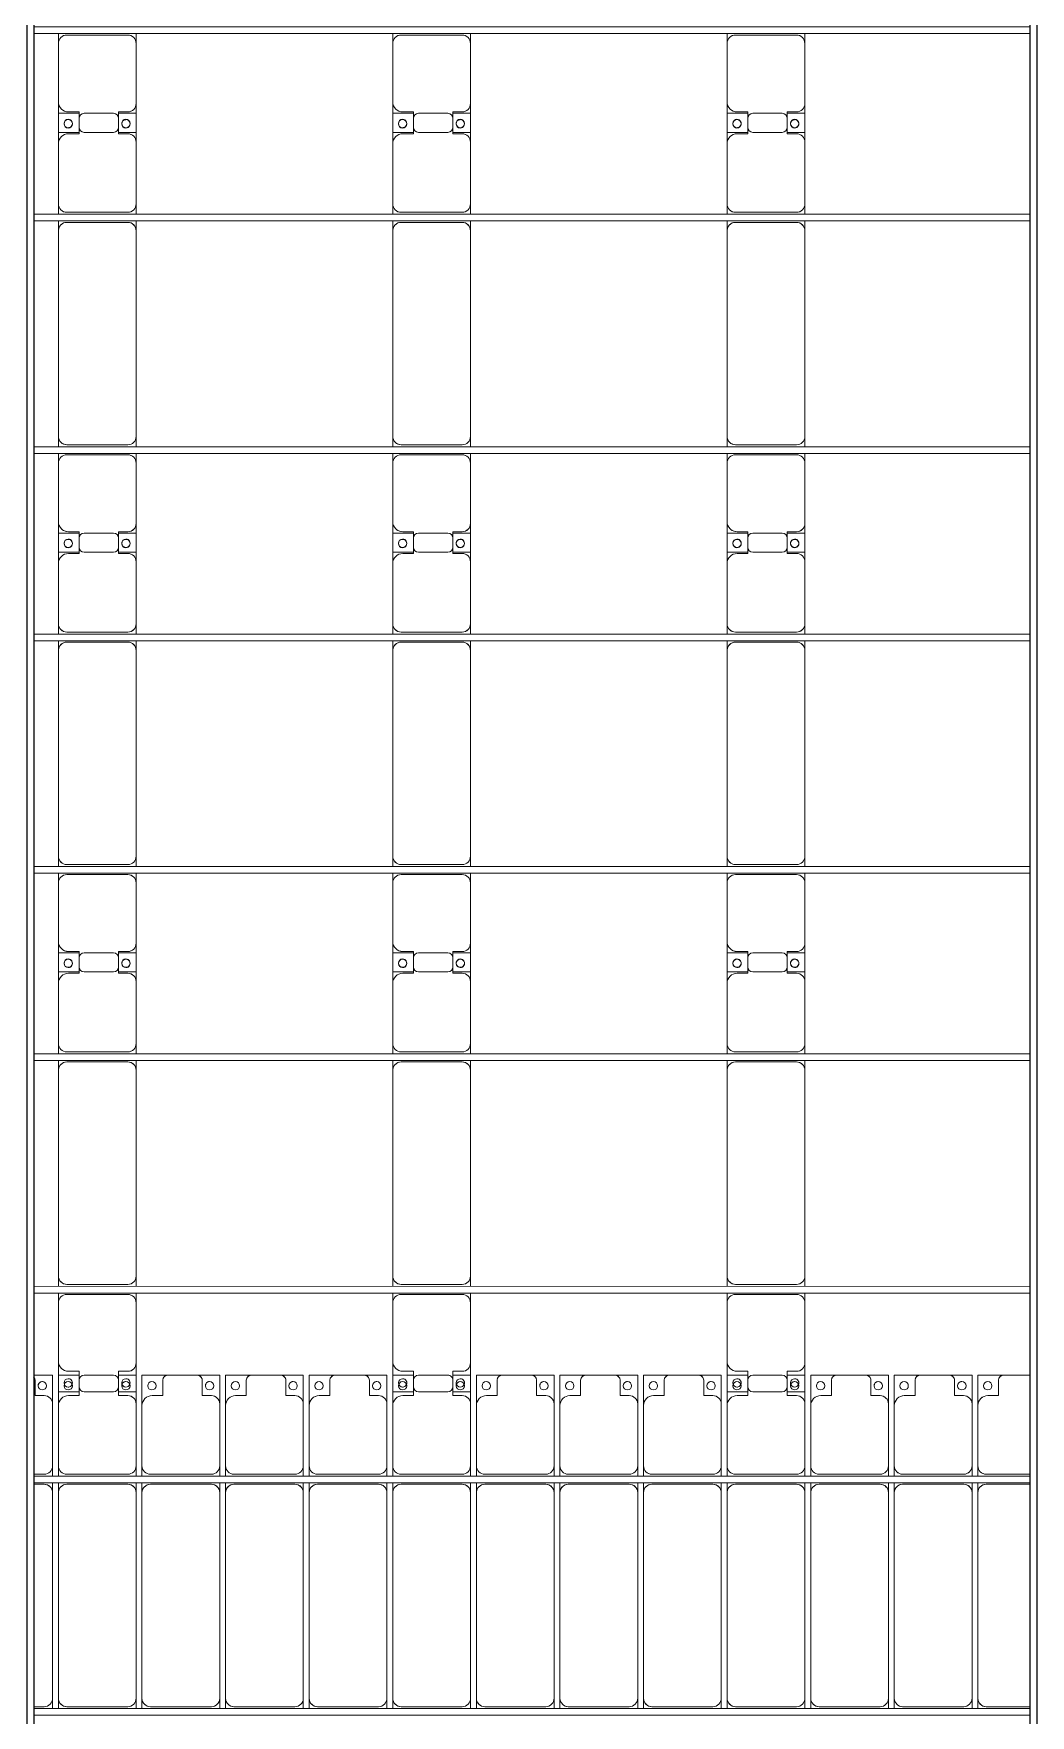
# Model space of a CAD drawing. Header units: millimetres. Extents: x -496478 to -186190, y -204059 to -87354.
# Drawn here: x -305122 to -299160, y -170127 to -160072 of the extents above; entities that cross this region are included whole.
import ezdxf

# ---------------------------------------------------------------- set-up
doc = ezdxf.new("R2010")
doc.units = ezdxf.units.MM
for name, color, linetype, lineweight in [('A-DETL-MBND', 5, 'Continuous', 9), ('A-GENM', 13, 'Continuous', 9), ('S-BEAM', 12, 'Continuous', 9)]:
    doc.layers.add(name, color=color, linetype=linetype, lineweight=lineweight)

# ---------------------------------------------------------------- blocks, each defined once
blk = doc.blocks.new('Dải phao đi lại kèm đỡ invester - DẢI PHAO ĐI LẠI-18893-BỐ TRÍ KHUNG KẾT CẤU BÈ PIN 01')
at = {"layer": 'A-DETL-MBND', "color": 8}
for p, q in [((133611, 1312), (133723, 1312)), ((133723, 1312), (133611, 1312)), ((133723, 1312), (133723, 1140)), ((133758, 1312), (133882, 1312)), ((133758, 1130), (133758, 1312)), ((134088, 1312), (133912, 1312)), ((134118, 1312), (134223, 1312)), ((134223, 1312), (134223, 1140)), ((134258, 1312), (134412, 1312)), ((134258, 1130), (134258, 1312)), ((134412, 1312), (134258, 1312)), ((134588, 1312), (134412, 1312)), ((134588, 1312), (134723, 1312)), ((134723, 1312), (134588, 1312)), ((134723, 1312), (134723, 1140)), ((134758, 1312), (134912, 1312)), ((134758, 1130), (134758, 1312)), ((134912, 1312), (134758, 1312)), ((135088, 1312), (134912, 1312)), ((135088, 1312), (135223, 1312)), ((135223, 1312), (135088, 1312)), ((135223, 1312), (135223, 1140)), ((135258, 1312), (135412, 1312)), ((135258, 1130), (135258, 1312)), ((135412, 1312), (135258, 1312)), ((135588, 1312), (135412, 1312)), ((135588, 1312), (135723, 1312)), ((135723, 1312), (135588, 1312)), ((135723, 1312), (135723, 1140)), ((135758, 1312), (135882, 1312)), ((135758, 1130), (135758, 1312)), ((136088, 1312), (135912, 1312)), ((136118, 1312), (136223, 1312)), ((136223, 1312), (136223, 1140)), ((136258, 1312), (136412, 1312)), ((136258, 1130), (136258, 1312)), ((136412, 1312), (136258, 1312)), ((136588, 1312), (136412, 1312)), ((136588, 1312), (136723, 1312)), ((136723, 1312), (136588, 1312)), ((136723, 1312), (136723, 1140)), ((136758, 1312), (136912, 1312)), ((136758, 1130), (136758, 1312)), ((136912, 1312), (136758, 1312)), ((137088, 1312), (136912, 1312)), ((137088, 1312), (137223, 1312)), ((137223, 1312), (137088, 1312)), ((137223, 1312), (137223, 1140)), ((137258, 1312), (137412, 1312)), ((137258, 1130), (137258, 1312)), ((137412, 1312), (137258, 1312)), ((137588, 1312), (137412, 1312)), ((137588, 1312), (137723, 1312)), ((137723, 1312), (137588, 1312)), ((137723, 1312), (137723, 1140)), ((137758, 1312), (137882, 1312)), ((137758, 1130), (137758, 1312)), ((138088, 1312), (137912, 1312)), ((138118, 1312), (138223, 1312)), ((138223, 1312), (138223, 1140)), ((138258, 1312), (138412, 1312)), ((138258, 1130), (138258, 1312)), ((138412, 1312), (138258, 1312)), ((138588, 1312), (138412, 1312)), ((138588, 1312), (138723, 1312)), ((138723, 1312), (138588, 1312)), ((138723, 1312), (138723, 1140)), ((138758, 1312), (138912, 1312)), ((138758, 1130), (138758, 1312)), ((138912, 1312), (138758, 1312)), ((139088, 1312), (138912, 1312)), ((139088, 1312), (139223, 1312)), ((139223, 1312), (139088, 1312)), ((139223, 1312), (139223, 1140)), ((139258, 1312), (139412, 1312)), ((139258, 1130), (139258, 1312)), ((139412, 1312), (139258, 1312)), ((139571, 1312), (139412, 1312)), ((133618, 1190), (133618, 1282)), ((133882, 1282), (133882, 1190)), ((134118, 1190), (134118, 1282)), ((134382, 1282), (134382, 1190)), ((134618, 1190), (134618, 1282)), ((134882, 1282), (134882, 1190)), ((135118, 1190), (135118, 1282)), ((135382, 1282), (135382, 1190)), ((135618, 1190), (135618, 1282)), ((135882, 1282), (135882, 1190)), ((136118, 1190), (136118, 1282)), ((136382, 1282), (136382, 1190)), ((136618, 1190), (136618, 1282)), ((136882, 1282), (136882, 1190)), ((137118, 1190), (137118, 1282)), ((137382, 1282), (137382, 1190)), ((137618, 1190), (137618, 1282)), ((137882, 1282), (137882, 1190)), ((138118, 1190), (138118, 1282)), ((138382, 1282), (138382, 1190)), ((138618, 1190), (138618, 1282)), ((138882, 1282), (138882, 1190)), ((139118, 1190), (139118, 1282)), ((139382, 1282), (139382, 1190)), ((133673, 1190), (133618, 1190)), ((133723, 770), (133723, 1140)), ((133758, 1130), (133758, 770)), ((133882, 1190), (133818, 1190)), ((134173, 1190), (134118, 1190)), ((134223, 770), (134223, 1140)), ((134258, 1130), (134258, 770)), ((134382, 1190), (134318, 1190)), ((134673, 1190), (134618, 1190)), ((134723, 770), (134723, 1140)), ((134758, 1130), (134758, 770)), ((134882, 1190), (134818, 1190)), ((135173, 1190), (135118, 1190)), ((135223, 770), (135223, 1140)), ((135258, 1130), (135258, 770)), ((135382, 1190), (135318, 1190)), ((135673, 1190), (135618, 1190)), ((135723, 770), (135723, 1140)), ((135758, 1130), (135758, 770)), ((135882, 1190), (135818, 1190)), ((136173, 1190), (136118, 1190)), ((136223, 770), (136223, 1140)), ((136258, 1130), (136258, 770)), ((136382, 1190), (136318, 1190)), ((136673, 1190), (136618, 1190)), ((136723, 770), (136723, 1140)), ((136758, 1130), (136758, 770)), ((136882, 1190), (136818, 1190)), ((137173, 1190), (137118, 1190)), ((137223, 770), (137223, 1140)), ((137258, 1130), (137258, 770)), ((137382, 1190), (137318, 1190)), ((137673, 1190), (137618, 1190)), ((137723, 770), (137723, 1140)), ((137758, 1130), (137758, 770)), ((137882, 1190), (137818, 1190)), ((138173, 1190), (138118, 1190)), ((138223, 770), (138223, 1140)), ((138258, 1130), (138258, 770)), ((138382, 1190), (138318, 1190)), ((138673, 1190), (138618, 1190)), ((138723, 770), (138723, 1140)), ((138758, 1130), (138758, 770)), ((138882, 1190), (138818, 1190)), ((139173, 1190), (139118, 1190)), ((139223, 770), (139223, 1140)), ((139258, 1130), (139258, 770)), ((139382, 1190), (139318, 1190)), ((133611, 720), (133673, 720)), ((133723, 770), (133723, 708)), ((133758, 708), (133758, 770)), ((133808, 720), (134173, 720)), ((134223, 770), (134223, 708)), ((134258, 708), (134258, 770)), ((134308, 720), (134673, 720)), ((134723, 770), (134723, 708)), ((134758, 708), (134758, 770)), ((134808, 720), (135173, 720)), ((135223, 770), (135223, 708)), ((135258, 708), (135258, 770)), ((135308, 720), (135673, 720)), ((135723, 770), (135723, 708)), ((135758, 708), (135758, 770)), ((135808, 720), (136173, 720)), ((136223, 770), (136223, 708)), ((136258, 708), (136258, 770)), ((136308, 720), (136673, 720)), ((136723, 770), (136723, 708)), ((136758, 708), (136758, 770)), ((136808, 720), (137173, 720)), ((137223, 770), (137223, 708)), ((137258, 708), (137258, 770)), ((137308, 720), (137673, 720)), ((137723, 770), (137723, 708)), ((137758, 708), (137758, 770)), ((137808, 720), (138173, 720)), ((138223, 770), (138223, 708)), ((138258, 708), (138258, 770)), ((138308, 720), (138673, 720)), ((138723, 770), (138723, 708)), ((138758, 708), (138758, 770)), ((138808, 720), (139173, 720)), ((139223, 770), (139223, 708)), ((139258, 708), (139258, 770)), ((139308, 720), (139571, 720)), ((133673, 660), (133611, 660)), ((133723, 668), (133723, 610)), ((133723, -620), (133723, 610)), ((133758, 610), (133758, 668)), ((133758, 610), (133758, -620)), ((134173, 660), (133808, 660)), ((134223, 668), (134223, 610)), ((134223, -620), (134223, 610)), ((134258, 610), (134258, 668)), ((134258, 610), (134258, -620)), ((134673, 660), (134308, 660)), ((134723, 668), (134723, 610)), ((134723, -620), (134723, 610)), ((134758, 610), (134758, 668)), ((134758, 610), (134758, -620)), ((135173, 660), (134808, 660)), ((135223, 668), (135223, 610)), ((135223, -620), (135223, 610)), ((135258, 610), (135258, 668)), ((135258, 610), (135258, -620)), ((135673, 660), (135308, 660)), ((135723, 668), (135723, 610)), ((135723, -620), (135723, 610)), ((135758, 610), (135758, 668)), ((135758, 610), (135758, -620)), ((136173, 660), (135808, 660)), ((136223, 668), (136223, 610)), ((136223, -620), (136223, 610)), ((136258, 610), (136258, 668)), ((136258, 610), (136258, -620)), ((136673, 660), (136308, 660)), ((136723, 668), (136723, 610)), ((136723, -620), (136723, 610)), ((136758, 610), (136758, 668)), ((136758, 610), (136758, -620)), ((137173, 660), (136808, 660)), ((137223, 668), (137223, 610)), ((137223, -620), (137223, 610)), ((137258, 610), (137258, 668)), ((137258, 610), (137258, -620)), ((137673, 660), (137308, 660)), ((137723, 668), (137723, 610)), ((137723, -620), (137723, 610)), ((137758, 610), (137758, 668)), ((137758, 610), (137758, -620)), ((138173, 660), (137808, 660)), ((138223, 668), (138223, 610)), ((138223, -620), (138223, 610)), ((138258, 610), (138258, 668)), ((138258, 610), (138258, -620)), ((138673, 660), (138308, 660)), ((138723, 668), (138723, 610)), ((138723, -620), (138723, 610)), ((138758, 610), (138758, 668)), ((138758, 610), (138758, -620)), ((139173, 660), (138808, 660)), ((139223, 668), (139223, 610)), ((139223, -620), (139223, 610)), ((139258, 610), (139258, 668)), ((139258, 610), (139258, -620)), ((139571, 660), (139308, 660)), ((133611, -670), (133673, -670)), ((133723, -620), (133723, -682)), ((133758, -682), (133758, -620)), ((133808, -670), (134173, -670)), ((134223, -620), (134223, -682)), ((134258, -682), (134258, -620)), ((134308, -670), (134673, -670)), ((134723, -620), (134723, -682)), ((134758, -682), (134758, -620)), ((134808, -670), (135173, -670)), ((135223, -620), (135223, -682)), ((135258, -682), (135258, -620)), ((135308, -670), (135673, -670)), ((135723, -620), (135723, -682)), ((135758, -682), (135758, -620)), ((135808, -670), (136173, -670)), ((136223, -620), (136223, -682)), ((136258, -682), (136258, -620)), ((136308, -670), (136673, -670)), ((136723, -620), (136723, -682)), ((136758, -682), (136758, -620)), ((136808, -670), (137173, -670)), ((137223, -620), (137223, -682)), ((137258, -682), (137258, -620)), ((137308, -670), (137673, -670)), ((137723, -620), (137723, -682)), ((137758, -682), (137758, -620)), ((137808, -670), (138173, -670)), ((138223, -620), (138223, -682)), ((138258, -682), (138258, -620)), ((138308, -670), (138673, -670)), ((138723, -620), (138723, -682)), ((138758, -682), (138758, -620)), ((138808, -670), (139173, -670)), ((139223, -620), (139223, -682)), ((139258, -682), (139258, -620)), ((139308, -670), (139571, -670))]:
    blk.add_line(p, q, dxfattribs=at)
for centre, radius, start, end in [((133912, 1282), 30, 90, 180), ((134088, 1282), 30, 0, 90), ((134412, 1282), 30, 90, 180), ((134412, 1282), 30, 90, 165), ((134412, 1282), 30, 90, 105), ((134412, 1282), 30, 90, 105), ((134588, 1282), 30, 360, 90), ((134588, 1282), 30, 75, 90), ((134588, 1282), 30, 15, 90), ((134588, 1282), 30, 75, 90), ((134912, 1282), 30, 90, 180), ((134912, 1282), 30, 90, 165), ((134912, 1282), 30, 90, 105), ((134912, 1282), 30, 90, 105), ((135088, 1282), 30, 360, 90), ((135088, 1282), 30, 75, 90), ((135088, 1282), 30, 15, 90), ((135088, 1282), 30, 75, 90), ((135412, 1282), 30, 90, 180), ((135412, 1282), 30, 90, 165), ((135412, 1282), 30, 90, 105), ((135412, 1282), 30, 90, 105), ((135588, 1282), 30, 360, 90), ((135588, 1282), 30, 75, 90), ((135588, 1282), 30, 15, 90), ((135588, 1282), 30, 75, 90), ((135912, 1282), 30, 90, 180), ((136088, 1282), 30, 360, 90), ((136412, 1282), 30, 90, 180), ((136412, 1282), 30, 90, 165), ((136412, 1282), 30, 90, 105), ((136412, 1282), 30, 90, 105), ((136588, 1282), 30, 0, 90), ((136588, 1282), 30, 75, 90), ((136588, 1282), 30, 15, 90), ((136588, 1282), 30, 75, 90), ((136912, 1282), 30, 90, 180), ((136912, 1282), 30, 90, 165), ((136912, 1282), 30, 90, 105), ((136912, 1282), 30, 90, 105), ((137088, 1282), 30, 0, 90), ((137088, 1282), 30, 75, 90), ((137088, 1282), 30, 15, 90), ((137088, 1282), 30, 75, 90), ((137412, 1282), 30, 90, 180), ((137412, 1282), 30, 90, 165), ((137412, 1282), 30, 90, 105), ((137412, 1282), 30, 90, 105), ((137588, 1282), 30, 360, 90), ((137588, 1282), 30, 75, 90), ((137588, 1282), 30, 15, 90), ((137588, 1282), 30, 75, 90), ((137912, 1282), 30, 90, 180), ((138088, 1282), 30, 0, 90), ((138412, 1282), 30, 90, 180), ((138412, 1282), 30, 90, 165), ((138412, 1282), 30, 90, 105), ((138412, 1282), 30, 90, 105), ((138588, 1282), 30, 360, 90), ((138588, 1282), 30, 75, 90), ((138588, 1282), 30, 15, 90), ((138588, 1282), 30, 75, 90), ((138912, 1282), 30, 90, 180), ((138912, 1282), 30, 90, 165), ((138912, 1282), 30, 90, 105), ((138912, 1282), 30, 90, 105), ((139088, 1282), 30, 360, 90), ((139088, 1282), 30, 75, 90), ((139088, 1282), 30, 15, 90), ((139088, 1282), 30, 75, 90), ((139412, 1282), 30, 90, 180), ((139412, 1282), 30, 90, 165), ((139412, 1282), 30, 90, 105), ((139412, 1282), 30, 90, 105), ((133588, 1282), 30, 0, 45), ((133588, 1282), 30, 15, 45), ((133662, 1249), 25, 90, 270), ((133662, 1249), 25, 150, 180), ((133662, 1249), 25, 120, 135), ((133662, 1249), 25, 90, 105), ((133662, 1249), 25, 270, 90), ((133817, 1249), 25, 90, 270), ((133817, 1249), 25, 270, 90), ((134162, 1249), 25, 90, 270), ((134162, 1249), 25, 150, 180), ((134162, 1249), 25, 120, 135), ((134162, 1249), 25, 90, 105), ((134162, 1249), 25, 270, 90), ((134317, 1249), 25, 90, 270), ((134317, 1249), 25, 270, 90), ((134662, 1249), 25, 90, 270), ((134662, 1249), 25, 150, 180), ((134662, 1249), 25, 120, 135), ((134662, 1249), 25, 90, 105), ((134662, 1249), 25, 270, 90), ((134817, 1249), 25, 90, 270), ((134817, 1249), 25, 270, 90), ((135162, 1249), 25, 90, 270), ((135162, 1249), 25, 150, 180), ((135162, 1249), 25, 120, 135), ((135162, 1249), 25, 90, 105), ((135162, 1249), 25, 270, 90), ((135317, 1249), 25, 90, 270), ((135317, 1249), 25, 270, 90), ((135662, 1249), 25, 90, 270), ((135662, 1249), 25, 150, 180), ((135662, 1249), 25, 120, 135), ((135662, 1249), 25, 90, 105), ((135662, 1249), 25, 270, 90), ((135817, 1249), 25, 90, 270), ((135817, 1249), 25, 270, 90), ((136162, 1249), 25, 90, 270), ((136162, 1249), 25, 150, 180), ((136162, 1249), 25, 120, 135), ((136162, 1249), 25, 90, 105), ((136162, 1249), 25, 270, 90), ((136317, 1249), 25, 90, 270), ((136317, 1249), 25, 270, 90), ((136662, 1249), 25, 90, 270), ((136662, 1249), 25, 150, 180), ((136662, 1249), 25, 120, 135), ((136662, 1249), 25, 90, 105), ((136662, 1249), 25, 270, 90), ((136817, 1249), 25, 90, 270), ((136817, 1249), 25, 270, 90), ((137162, 1249), 25, 90, 270), ((137162, 1249), 25, 150, 180), ((137162, 1249), 25, 120, 135), ((137162, 1249), 25, 90, 105), ((137162, 1249), 25, 270, 90), ((137317, 1249), 25, 90, 270), ((137317, 1249), 25, 270, 90), ((137662, 1249), 25, 90, 270), ((137662, 1249), 25, 150, 180), ((137662, 1249), 25, 120, 135), ((137662, 1249), 25, 90, 105), ((137662, 1249), 25, 270, 90), ((137817, 1249), 25, 90, 270), ((137817, 1249), 25, 270, 90), ((138162, 1249), 25, 90, 270), ((138162, 1249), 25, 150, 180), ((138162, 1249), 25, 120, 135), ((138162, 1249), 25, 90, 105), ((138162, 1249), 25, 270, 90), ((138317, 1249), 25, 90, 270), ((138317, 1249), 25, 270, 90), ((138662, 1249), 25, 90, 270), ((138662, 1249), 25, 150, 180), ((138662, 1249), 25, 120, 135), ((138662, 1249), 25, 90, 105), ((138662, 1249), 25, 270, 90), ((138817, 1249), 25, 90, 270), ((138817, 1249), 25, 270, 90), ((139162, 1249), 25, 90, 270), ((139162, 1249), 25, 150, 180), ((139162, 1249), 25, 120, 135), ((139162, 1249), 25, 90, 105), ((139162, 1249), 25, 270, 90), ((139317, 1249), 25, 90, 270), ((139317, 1249), 25, 270, 90), ((133673, 1140), 50, 0, 90), ((133673, 1140), 50, 45, 90), ((133818, 1130), 60, 90, 180), ((133818, 1130), 60, 90, 135), ((134173, 1140), 50, 0, 90), ((134173, 1140), 50, 45, 90), ((134318, 1130), 60, 90, 180), ((134318, 1130), 60, 90, 135), ((134673, 1140), 50, 0, 90), ((134673, 1140), 50, 45, 90), ((134818, 1130), 60, 90, 180), ((134818, 1130), 60, 90, 135), ((135173, 1140), 50, 0, 90), ((135173, 1140), 50, 45, 90), ((135318, 1130), 60, 90, 180), ((135318, 1130), 60, 90, 135), ((135673, 1140), 50, 0, 90), ((135673, 1140), 50, 45, 90), ((135818, 1130), 60, 90, 180), ((135818, 1130), 60, 90, 135), ((136173, 1140), 50, 360, 90), ((136173, 1140), 50, 45, 90), ((136318, 1130), 60, 90, 180), ((136318, 1130), 60, 90, 135), ((136673, 1140), 50, 0, 90), ((136673, 1140), 50, 45, 90), ((136818, 1130), 60, 90, 180), ((136818, 1130), 60, 90, 135), ((137173, 1140), 50, 0, 90), ((137173, 1140), 50, 45, 90), ((137318, 1130), 60, 90, 180), ((137318, 1130), 60, 90, 135), ((137673, 1140), 50, 360, 90), ((137673, 1140), 50, 45, 90), ((137818, 1130), 60, 90, 180), ((137818, 1130), 60, 90, 135), ((138173, 1140), 50, 0, 90), ((138173, 1140), 50, 45, 90), ((138318, 1130), 60, 90, 180), ((138318, 1130), 60, 90, 135), ((138673, 1140), 50, 0, 90), ((138673, 1140), 50, 45, 90), ((138818, 1130), 60, 90, 180), ((138818, 1130), 60, 90, 135), ((139173, 1140), 50, 360, 90), ((139173, 1140), 50, 45, 90), ((139318, 1130), 60, 90, 180), ((139318, 1130), 60, 90, 135), ((133673, 770), 50, 270, 0), ((133673, 770), 50, 270, 315), ((133808, 770), 50, 180, 270), ((133808, 770), 50, 225, 270), ((134173, 770), 50, 270, 0), ((134173, 770), 50, 270, 315), ((134308, 770), 50, 180, 270), ((134308, 770), 50, 225, 270), ((134673, 770), 50, 270, 0), ((134673, 770), 50, 270, 315), ((134808, 770), 50, 180, 270), ((134808, 770), 50, 225, 270), ((135173, 770), 50, 270, 360), ((135173, 770), 50, 270, 315), ((135308, 770), 50, 180, 270), ((135308, 770), 50, 225, 270), ((135673, 770), 50, 270, 0), ((135673, 770), 50, 270, 315), ((135808, 770), 50, 180, 270), ((135808, 770), 50, 225, 270), ((136173, 770), 50, 270, 360), ((136173, 770), 50, 270, 315), ((136308, 770), 50, 180, 270), ((136308, 770), 50, 225, 270), ((136673, 770), 50, 270, 360), ((136673, 770), 50, 270, 315), ((136808, 770), 50, 180, 270), ((136808, 770), 50, 225, 270), ((137173, 770), 50, 270, 0), ((137173, 770), 50, 270, 315), ((137308, 770), 50, 180, 270), ((137308, 770), 50, 225, 270), ((137673, 770), 50, 270, 360), ((137673, 770), 50, 270, 315), ((137808, 770), 50, 180, 270), ((137808, 770), 50, 225, 270), ((138173, 770), 50, 270, 360), ((138173, 770), 50, 270, 315), ((138308, 770), 50, 180, 270), ((138308, 770), 50, 225, 270), ((138673, 770), 50, 270, 0), ((138673, 770), 50, 270, 315), ((138808, 770), 50, 180, 270), ((138808, 770), 50, 225, 270), ((139173, 770), 50, 270, 360), ((139173, 770), 50, 270, 315), ((139308, 770), 50, 180, 270), ((139308, 770), 50, 225, 270), ((133673, 610), 50, 0, 90), ((133673, 610), 50, 15, 90), ((133808, 610), 50, 90, 180), ((133808, 610), 50, 105, 180), ((134173, 610), 50, 0, 90), ((134173, 610), 50, 15, 90), ((134308, 610), 50, 90, 180), ((134308, 610), 50, 105, 180), ((134673, 610), 50, 0, 90), ((134673, 610), 50, 15, 90), ((134808, 610), 50, 90, 180), ((134808, 610), 50, 105, 180), ((135173, 610), 50, 0, 90), ((135173, 610), 50, 15, 90), ((135308, 610), 50, 90, 180), ((135308, 610), 50, 105, 180), ((135673, 610), 50, 360, 90), ((135673, 610), 50, 15, 90), ((135808, 610), 50, 90, 180), ((135808, 610), 50, 105, 180), ((136173, 610), 50, 0, 90), ((136173, 610), 50, 15, 90), ((136308, 610), 50, 90, 180), ((136308, 610), 50, 105, 180), ((136673, 610), 50, 0, 90), ((136673, 610), 50, 15, 90), ((136808, 610), 50, 90, 180), ((136808, 610), 50, 105, 180), ((137173, 610), 50, 360, 90), ((137173, 610), 50, 15, 90), ((137308, 610), 50, 90, 180), ((137308, 610), 50, 105, 180), ((137673, 610), 50, 0, 90), ((137673, 610), 50, 15, 90), ((137808, 610), 50, 90, 180), ((137808, 610), 50, 105, 180), ((138173, 610), 50, 0, 90), ((138173, 610), 50, 15, 90), ((138308, 610), 50, 90, 180), ((138308, 610), 50, 105, 180), ((138673, 610), 50, 360, 90), ((138673, 610), 50, 15, 90), ((138808, 610), 50, 90, 180), ((138808, 610), 50, 105, 180), ((139173, 610), 50, 360, 90), ((139173, 610), 50, 15, 90), ((139308, 610), 50, 90, 180), ((139308, 610), 50, 105, 180), ((133673, -620), 50, 270, 0), ((133673, -620), 50, 270, 0), ((133808, -620), 50, 180, 270), ((133808, -620), 50, 195, 270), ((134173, -620), 50, 270, 0), ((134173, -620), 50, 270, 0), ((134308, -620), 50, 180, 270), ((134308, -620), 50, 195, 270), ((134673, -620), 50, 270, 360), ((134673, -620), 50, 270, 360), ((134808, -620), 50, 180, 270), ((134808, -620), 50, 195, 270), ((135173, -620), 50, 270, 360), ((135173, -620), 50, 270, 360), ((135308, -620), 50, 180, 270), ((135308, -620), 50, 195, 270), ((135673, -620), 50, 270, 0), ((135673, -620), 50, 270, 0), ((135808, -620), 50, 180, 270), ((135808, -620), 50, 195, 270), ((136173, -620), 50, 270, 0), ((136173, -620), 50, 270, 0), ((136308, -620), 50, 180, 270), ((136308, -620), 50, 195, 270), ((136673, -620), 50, 270, 0), ((136673, -620), 50, 270, 0), ((136808, -620), 50, 180, 270), ((136808, -620), 50, 195, 270), ((137173, -620), 50, 270, 0), ((137173, -620), 50, 270, 0), ((137308, -620), 50, 180, 270), ((137308, -620), 50, 195, 270), ((137673, -620), 50, 270, 0), ((137673, -620), 50, 270, 0), ((137808, -620), 50, 180, 270), ((137808, -620), 50, 195, 270), ((138173, -620), 50, 270, 0), ((138173, -620), 50, 270, 0), ((138308, -620), 50, 180, 270), ((138308, -620), 50, 195, 270), ((138673, -620), 50, 270, 360), ((138673, -620), 50, 270, 360), ((138808, -620), 50, 180, 270), ((138808, -620), 50, 195, 270), ((139173, -620), 50, 270, 0), ((139173, -620), 50, 270, 0), ((139308, -620), 50, 180, 270), ((139308, -620), 50, 195, 270)]:
    blk.add_arc(centre, radius, start, end, dxfattribs=at)
blk = doc.blocks.new('Dai phao do pin - DẢI PHAO ĐỠ PIN-V68-BỐ TRÍ KHUNG KẾT CẤU BÈ PIN 01')
at = {"layer": 'A-DETL-MBND', "color": 8}
for p, q in [((-1312, 242), (-1130, 242)), ((-1312, 118), (-1312, 242)), ((-780, 242), (-1130, 242)), ((-780, 242), (-722, 242)), ((-682, 242), (-620, 242)), ((610, 242), (-620, 242)), ((610, 242), (668, 242)), ((708, 242), (770, 242)), ((1130, 242), (770, 242)), ((1130, 242), (1312, 242)), ((1198, 242), (1380, 242)), ((1198, 118), (1198, 242)), ((1312, 242), (1312, 118)), ((1730, 242), (1380, 242)), ((1730, 242), (1788, 242)), ((1828, 242), (1890, 242)), ((3120, 242), (1890, 242)), ((3120, 242), (3178, 242)), ((3218, 242), (3280, 242)), ((3640, 242), (3280, 242)), ((3640, 242), (3822, 242)), ((3708, 242), (3890, 242)), ((3708, 118), (3708, 242)), ((3822, 242), (3822, 118)), ((4240, 242), (3890, 242)), ((4240, 242), (4298, 242)), ((4338, 242), (4400, 242)), ((5630, 242), (4400, 242)), ((5630, 242), (5688, 242)), ((5728, 242), (5790, 242)), ((6150, 242), (5790, 242)), ((6150, 242), (6332, 242)), ((6218, 242), (6400, 242)), ((6218, 118), (6218, 242)), ((6332, 242), (6332, 118)), ((6750, 242), (6400, 242)), ((6750, 242), (6808, 242)), ((-1190, 118), (-1282, 118)), ((-1190, 182), (-1190, 118)), ((-730, -173), (-730, 192)), ((-670, 192), (-670, -173)), ((660, -173), (660, 192)), ((720, 192), (720, -173)), ((1190, 118), (1190, 182)), ((1282, 118), (1190, 118)), ((1320, 118), (1228, 118)), ((1320, 182), (1320, 118)), ((1780, -173), (1780, 192)), ((1840, 192), (1840, -173)), ((3170, -173), (3170, 192)), ((3230, 192), (3230, -173)), ((3700, 118), (3700, 182)), ((3792, 118), (3700, 118)), ((3830, 118), (3738, 118)), ((3830, 182), (3830, 118)), ((4290, -173), (4290, 192)), ((4350, 192), (4350, -173)), ((5680, -173), (5680, 192)), ((5740, 192), (5740, -173)), ((6210, 118), (6210, 182)), ((6302, 118), (6210, 118)), ((6340, 118), (6248, 118)), ((6340, 182), (6340, 118)), ((6800, -173), (6800, 192)), ((-1312, 88), (-1312, -88)), ((1198, 88), (1198, -88)), ((1312, -88), (1312, 88)), ((3708, 88), (3708, -88)), ((3822, -88), (3822, 88)), ((6218, 88), (6218, -88)), ((6332, -88), (6332, 88)), ((-1312, -223), (-1312, -118)), ((-1282, -118), (-1190, -118)), ((-1190, -118), (-1190, -173)), ((1190, -173), (1190, -118)), ((1190, -118), (1282, -118)), ((1198, -223), (1198, -118)), ((1228, -118), (1320, -118)), ((1312, -118), (1312, -223)), ((1320, -118), (1320, -173)), ((3700, -173), (3700, -118)), ((3700, -118), (3792, -118)), ((3708, -223), (3708, -118)), ((3738, -118), (3830, -118)), ((3822, -118), (3822, -223)), ((3830, -118), (3830, -173)), ((6210, -173), (6210, -118)), ((6210, -118), (6302, -118)), ((6218, -223), (6218, -118)), ((6248, -118), (6340, -118)), ((6332, -118), (6332, -223)), ((6340, -118), (6340, -173)), ((-1140, -223), (-1312, -223)), ((-1140, -223), (-780, -223)), ((-722, -223), (-780, -223)), ((-620, -223), (-682, -223)), ((-620, -223), (610, -223)), ((668, -223), (610, -223)), ((770, -223), (708, -223)), ((770, -223), (1140, -223)), ((1312, -223), (1140, -223)), ((1370, -223), (1198, -223)), ((1370, -223), (1730, -223)), ((1788, -223), (1730, -223)), ((1890, -223), (1828, -223)), ((1890, -223), (3120, -223)), ((3178, -223), (3120, -223)), ((3280, -223), (3218, -223)), ((3280, -223), (3650, -223)), ((3822, -223), (3650, -223)), ((3880, -223), (3708, -223)), ((3880, -223), (4240, -223)), ((4298, -223), (4240, -223)), ((4400, -223), (4338, -223)), ((4400, -223), (5630, -223)), ((5688, -223), (5630, -223)), ((5790, -223), (5728, -223)), ((5790, -223), (6160, -223)), ((6332, -223), (6160, -223)), ((6390, -223), (6218, -223)), ((6390, -223), (6750, -223)), ((6808, -223), (6750, -223))]:
    blk.add_line(p, q, dxfattribs=at)
for centre, radius, start, end in [((-1259, 183), 25, 0, 180), ((-1130, 182), 60, 90, 180), ((-1130, 182), 60, 135, 180), ((-780, 192), 50, 360, 90), ((-780, 192), 50, 360, 45), ((-620, 192), 50, 90, 180), ((-620, 192), 50, 105, 180), ((610, 192), 50, 360, 90), ((610, 192), 50, 15, 90), ((770, 192), 50, 90, 180), ((770, 192), 50, 135, 180), ((1130, 182), 60, 360, 90), ((1130, 182), 60, 360, 45), ((1249, 183), 25, 0, 180), ((1251, 183), 25, 0, 180), ((1380, 182), 60, 90, 180), ((1380, 182), 60, 135, 180), ((1730, 192), 50, 360, 90), ((1730, 192), 50, 360, 45), ((1890, 192), 50, 90, 180), ((1890, 192), 50, 105, 180), ((3120, 192), 50, 360, 90), ((3120, 192), 50, 15, 90), ((3280, 192), 50, 90, 180), ((3280, 192), 50, 135, 180), ((3640, 182), 60, 360, 90), ((3640, 182), 60, 360, 45), ((3759, 183), 25, 360, 180), ((3761, 183), 25, 0, 180), ((3890, 182), 60, 90, 180), ((3890, 182), 60, 140.0842, 180), ((4240, 192), 50, 360, 90), ((4240, 192), 50, 360, 45), ((4400, 192), 50, 90, 180), ((4400, 192), 50, 105, 180), ((5630, 192), 50, 360, 90), ((5630, 192), 50, 15, 90), ((5790, 192), 50, 90, 180), ((5790, 192), 50, 135, 180), ((6150, 182), 60, 0, 90), ((6150, 182), 60, 0, 45), ((6269, 183), 25, 0, 180), ((6271, 183), 25, 0, 180), ((6400, 182), 60, 90, 180), ((6400, 182), 60, 135, 180), ((6750, 192), 50, 360, 90), ((6750, 192), 50, 360, 45), ((-1282, 88), 30, 90, 180), ((-1259, 183), 25, 180, 0), ((-1259, 183), 25, 180, 195), ((1228, 88), 30, 90, 180), ((1249, 183), 25, 180, 0), ((1251, 183), 25, 180, 0), ((1251, 183), 25, 180, 195), ((1282, 88), 30, 360, 90), ((3738, 88), 30, 90, 180), ((3759, 183), 25, 180, 0), ((3761, 183), 25, 180, 0), ((3761, 183), 25, 180, 195), ((3792, 88), 30, 360, 90), ((6248, 88), 30, 90, 180), ((6269, 183), 25, 180, 360), ((6271, 183), 25, 180, 0), ((6271, 183), 25, 180, 195), ((6302, 88), 30, 360, 90), ((-1282, -88), 30, 180, 270), ((1228, -88), 30, 180, 270), ((1282, -88), 30, 270, 360), ((3738, -88), 30, 180, 270), ((3792, -88), 30, 270, 360), ((6248, -88), 30, 180, 270), ((6302, -88), 30, 270, 360), ((-1259, -162), 25, 0, 180), ((-1259, -162), 25, 105, 180), ((-1259, -162), 25, 180, 0), ((-1140, -173), 50, 180, 270), ((-1140, -173), 50, 180, 225), ((-780, -173), 50, 270, 360), ((-780, -173), 50, 315, 360), ((-620, -173), 50, 180, 270), ((-620, -173), 50, 180, 270), ((610, -173), 50, 270, 360), ((610, -173), 50, 285, 360), ((770, -173), 50, 180, 270), ((770, -173), 50, 180, 225), ((1140, -173), 50, 270, 360), ((1140, -173), 50, 315, 360), ((1249, -162), 25, 0, 180), ((1249, -162), 25, 180, 0), ((1251, -162), 25, 0, 180), ((1251, -162), 25, 120, 180), ((1251, -162), 25, 180, 0), ((1251, -162), 25, 75, 105), ((1249, -162), 25, 75, 90), ((1249, -162), 25, 30, 45), ((1249, -162), 25, 360, 15), ((1370, -173), 50, 180, 270), ((1370, -173), 50, 180, 225), ((1730, -173), 50, 270, 360), ((1730, -173), 50, 315, 360), ((1890, -173), 50, 180, 270), ((1890, -173), 50, 180, 270), ((3120, -173), 50, 270, 360), ((3120, -173), 50, 285, 360), ((3280, -173), 50, 180, 270), ((3280, -173), 50, 180, 225), ((3650, -173), 50, 270, 360), ((3650, -173), 50, 315, 360), ((3759, -162), 25, 0, 180), ((3759, -162), 25, 180, 0), ((3761, -162), 25, 0, 180), ((3761, -162), 25, 120, 180), ((3761, -162), 25, 180, 0), ((3761, -162), 25, 75, 105), ((3759, -162), 25, 75, 90), ((3759, -162), 25, 30, 45), ((3759, -162), 25, 0, 15), ((3880, -173), 50, 180, 270), ((3880, -173), 50, 180, 224.4173), ((4240, -173), 50, 270, 360), ((4240, -173), 50, 315, 360), ((4400, -173), 50, 180, 270), ((4400, -173), 50, 180, 270), ((5630, -173), 50, 270, 360), ((5630, -173), 50, 285, 360), ((5790, -173), 50, 180, 270), ((5790, -173), 50, 180, 225), ((6160, -173), 50, 270, 360), ((6160, -173), 50, 315, 360), ((6269, -162), 25, 0, 180), ((6269, -162), 25, 180, 0), ((6271, -162), 25, 0, 180), ((6271, -162), 25, 120, 180), ((6271, -162), 25, 180, 360), ((6271, -162), 25, 75, 105), ((6269, -162), 25, 75, 90), ((6269, -162), 25, 30, 45), ((6269, -162), 25, 0, 15), ((6390, -173), 50, 180, 270), ((6390, -173), 50, 180, 225), ((6750, -173), 50, 270, 360), ((6750, -173), 50, 315, 360)]:
    blk.add_arc(centre, radius, start, end, dxfattribs=at)
blk = doc.blocks.new('Dai phao do pin - DẢI PHAO ĐỠ PIN-V69-BỐ TRÍ KHUNG KẾT CẤU BÈ PIN 01')
at = {"layer": 'A-DETL-MBND', "color": 8}
for p, q in [((-1312, 242), (-1130, 242)), ((-1312, 118), (-1312, 242)), ((-780, 242), (-1130, 242)), ((-780, 242), (-722, 242)), ((-682, 242), (-620, 242)), ((610, 242), (-620, 242)), ((610, 242), (668, 242)), ((708, 242), (770, 242)), ((1130, 242), (770, 242)), ((1130, 242), (1312, 242)), ((1198, 242), (1380, 242)), ((1198, 118), (1198, 242)), ((1312, 242), (1312, 118)), ((1730, 242), (1380, 242)), ((1730, 242), (1788, 242)), ((1828, 242), (1890, 242)), ((3120, 242), (1890, 242)), ((3120, 242), (3178, 242)), ((3218, 242), (3280, 242)), ((3640, 242), (3280, 242)), ((3640, 242), (3822, 242)), ((3708, 242), (3890, 242)), ((3708, 118), (3708, 242)), ((3822, 242), (3822, 118)), ((4240, 242), (3890, 242)), ((4240, 242), (4298, 242)), ((4338, 242), (4400, 242)), ((5630, 242), (4400, 242)), ((5630, 242), (5688, 242)), ((5728, 242), (5790, 242)), ((6150, 242), (5790, 242)), ((6150, 242), (6332, 242)), ((6218, 242), (6400, 242)), ((6218, 118), (6218, 242)), ((6332, 242), (6332, 118)), ((6750, 242), (6400, 242)), ((6750, 242), (6808, 242)), ((-1190, 118), (-1282, 118)), ((-1190, 182), (-1190, 118)), ((-730, -173), (-730, 192)), ((-670, 192), (-670, -173)), ((660, -173), (660, 192)), ((720, 192), (720, -173)), ((1190, 118), (1190, 182)), ((1282, 118), (1190, 118)), ((1320, 118), (1228, 118)), ((1320, 182), (1320, 118)), ((1780, -173), (1780, 192)), ((1840, 192), (1840, -173)), ((3170, -173), (3170, 192)), ((3230, 192), (3230, -173)), ((3700, 118), (3700, 182)), ((3792, 118), (3700, 118)), ((3830, 118), (3738, 118)), ((3830, 182), (3830, 118)), ((4290, -173), (4290, 192)), ((4350, 192), (4350, -173)), ((5680, -173), (5680, 192)), ((5740, 192), (5740, -173)), ((6210, 118), (6210, 182)), ((6302, 118), (6210, 118)), ((6340, 118), (6248, 118)), ((6340, 182), (6340, 118)), ((6800, -173), (6800, 192)), ((-1312, 88), (-1312, -88)), ((1198, 88), (1198, -88)), ((1312, -88), (1312, 88)), ((3708, 88), (3708, -88)), ((3822, -88), (3822, 88)), ((6218, 88), (6218, -88)), ((6332, -88), (6332, 88)), ((-1312, -223), (-1312, -118)), ((-1282, -118), (-1190, -118)), ((-1190, -118), (-1190, -173)), ((1190, -173), (1190, -118)), ((1190, -118), (1282, -118)), ((1198, -223), (1198, -118)), ((1228, -118), (1320, -118)), ((1312, -118), (1312, -223)), ((1320, -118), (1320, -173)), ((3700, -173), (3700, -118)), ((3700, -118), (3792, -118)), ((3708, -223), (3708, -118)), ((3738, -118), (3830, -118)), ((3822, -118), (3822, -223)), ((3830, -118), (3830, -173)), ((6210, -173), (6210, -118)), ((6210, -118), (6302, -118)), ((6218, -223), (6218, -118)), ((6248, -118), (6340, -118)), ((6332, -118), (6332, -223)), ((6340, -118), (6340, -173)), ((-1140, -223), (-1312, -223)), ((-1140, -223), (-780, -223)), ((-722, -223), (-780, -223)), ((-620, -223), (-682, -223)), ((-620, -223), (610, -223)), ((668, -223), (610, -223)), ((770, -223), (708, -223)), ((770, -223), (1140, -223)), ((1312, -223), (1140, -223)), ((1370, -223), (1198, -223)), ((1370, -223), (1730, -223)), ((1788, -223), (1730, -223)), ((1890, -223), (1828, -223)), ((1890, -223), (3120, -223)), ((3178, -223), (3120, -223)), ((3280, -223), (3218, -223)), ((3280, -223), (3650, -223)), ((3822, -223), (3650, -223)), ((3880, -223), (3708, -223)), ((3880, -223), (4240, -223)), ((4298, -223), (4240, -223)), ((4400, -223), (4338, -223)), ((4400, -223), (5630, -223)), ((5688, -223), (5630, -223)), ((5790, -223), (5728, -223)), ((5790, -223), (6160, -223)), ((6332, -223), (6160, -223)), ((6390, -223), (6218, -223)), ((6390, -223), (6750, -223)), ((6808, -223), (6750, -223))]:
    blk.add_line(p, q, dxfattribs=at)
for centre, radius, start, end in [((-1259, 183), 25, 0, 180), ((-1130, 182), 60, 90, 180), ((-1130, 182), 60, 135, 180), ((-780, 192), 50, 360, 90), ((-780, 192), 50, 360, 45), ((-620, 192), 50, 90, 180), ((-620, 192), 50, 105, 180), ((610, 192), 50, 360, 90), ((610, 192), 50, 15, 90), ((770, 192), 50, 90, 180), ((770, 192), 50, 135, 180), ((1130, 182), 60, 360, 90), ((1130, 182), 60, 360, 45), ((1249, 183), 25, 0, 180), ((1251, 183), 25, 0, 180), ((1380, 182), 60, 90, 180), ((1380, 182), 60, 135, 180), ((1730, 192), 50, 360, 90), ((1730, 192), 50, 360, 45), ((1890, 192), 50, 90, 180), ((1890, 192), 50, 105, 180), ((3120, 192), 50, 360, 90), ((3120, 192), 50, 15, 90), ((3280, 192), 50, 90, 180), ((3280, 192), 50, 135, 180), ((3640, 182), 60, 360, 90), ((3640, 182), 60, 360, 45), ((3759, 183), 25, 360, 180), ((3761, 183), 25, 0, 180), ((3890, 182), 60, 90, 180), ((3890, 182), 60, 140.1259, 180), ((4240, 192), 50, 360, 90), ((4240, 192), 50, 360, 45), ((4400, 192), 50, 90, 180), ((4400, 192), 50, 105, 180), ((5630, 192), 50, 360, 90), ((5630, 192), 50, 15, 90), ((5790, 192), 50, 90, 180), ((5790, 192), 50, 135, 180), ((6150, 182), 60, 0, 90), ((6150, 182), 60, 0, 45), ((6269, 183), 25, 0, 180), ((6271, 183), 25, 0, 180), ((6400, 182), 60, 90, 180), ((6400, 182), 60, 135, 180), ((6750, 192), 50, 360, 90), ((6750, 192), 50, 360, 45), ((-1282, 88), 30, 90, 180), ((-1259, 183), 25, 180, 0), ((-1259, 183), 25, 180, 195), ((1228, 88), 30, 90, 180), ((1249, 183), 25, 180, 0), ((1251, 183), 25, 180, 0), ((1251, 183), 25, 180, 195), ((1282, 88), 30, 360, 90), ((3738, 88), 30, 90, 180), ((3759, 183), 25, 180, 0), ((3761, 183), 25, 180, 0), ((3761, 183), 25, 180, 195), ((3792, 88), 30, 360, 90), ((6248, 88), 30, 90, 180), ((6269, 183), 25, 180, 360), ((6271, 183), 25, 180, 0), ((6271, 183), 25, 180, 195), ((6302, 88), 30, 360, 90), ((-1282, -88), 30, 180, 270), ((1228, -88), 30, 180, 270), ((1282, -88), 30, 270, 360), ((3738, -88), 30, 180, 270), ((3792, -88), 30, 270, 360), ((6248, -88), 30, 180, 270), ((6302, -88), 30, 270, 360), ((-1259, -162), 25, 0, 180), ((-1259, -162), 25, 105, 180), ((-1259, -162), 25, 180, 0), ((-1140, -173), 50, 180, 270), ((-1140, -173), 50, 180, 225), ((-780, -173), 50, 270, 360), ((-780, -173), 50, 315, 360), ((-620, -173), 50, 180, 270), ((-620, -173), 50, 180, 270), ((610, -173), 50, 270, 360), ((610, -173), 50, 285, 360), ((770, -173), 50, 180, 270), ((770, -173), 50, 180, 225), ((1140, -173), 50, 270, 360), ((1140, -173), 50, 315, 360), ((1249, -162), 25, 0, 180), ((1249, -162), 25, 180, 0), ((1251, -162), 25, 0, 180), ((1251, -162), 25, 120, 180), ((1251, -162), 25, 180, 0), ((1251, -162), 25, 75, 105), ((1249, -162), 25, 75, 90), ((1249, -162), 25, 30, 45), ((1249, -162), 25, 360, 15), ((1370, -173), 50, 180, 270), ((1370, -173), 50, 180, 225), ((1730, -173), 50, 270, 360), ((1730, -173), 50, 315, 360), ((1890, -173), 50, 180, 270), ((1890, -173), 50, 180, 270), ((3120, -173), 50, 270, 360), ((3120, -173), 50, 285, 360), ((3280, -173), 50, 180, 270), ((3280, -173), 50, 180, 225), ((3650, -173), 50, 270, 360), ((3650, -173), 50, 315, 360), ((3759, -162), 25, 0, 180), ((3759, -162), 25, 180, 0), ((3761, -162), 25, 0, 180), ((3761, -162), 25, 120, 180), ((3761, -162), 25, 180, 0), ((3761, -162), 25, 75, 105), ((3759, -162), 25, 75, 90), ((3759, -162), 25, 30, 45), ((3759, -162), 25, 0, 15), ((3880, -173), 50, 180, 270), ((3880, -173), 50, 180, 224.3673), ((4240, -173), 50, 270, 360), ((4240, -173), 50, 315, 360), ((4400, -173), 50, 180, 270), ((4400, -173), 50, 180, 270), ((5630, -173), 50, 270, 360), ((5630, -173), 50, 285, 360), ((5790, -173), 50, 180, 270), ((5790, -173), 50, 180, 225), ((6160, -173), 50, 270, 360), ((6160, -173), 50, 315, 360), ((6269, -162), 25, 0, 180), ((6269, -162), 25, 180, 0), ((6271, -162), 25, 0, 180), ((6271, -162), 25, 120, 180), ((6271, -162), 25, 180, 360), ((6271, -162), 25, 75, 105), ((6269, -162), 25, 75, 90), ((6269, -162), 25, 30, 45), ((6269, -162), 25, 0, 15), ((6390, -173), 50, 180, 270), ((6390, -173), 50, 180, 225), ((6750, -173), 50, 270, 360), ((6750, -173), 50, 315, 360)]:
    blk.add_arc(centre, radius, start, end, dxfattribs=at)
blk = doc.blocks.new('Dai phao do pin - DẢI PHAO ĐỠ PIN-V70-BỐ TRÍ KHUNG KẾT CẤU BÈ PIN 01')
at = {"layer": 'A-DETL-MBND', "color": 8}
for p, q in [((-1312, 242), (-1130, 242)), ((-1312, 118), (-1312, 242)), ((-780, 242), (-1130, 242)), ((-780, 242), (-722, 242)), ((-682, 242), (-620, 242)), ((610, 242), (-620, 242)), ((610, 242), (668, 242)), ((708, 242), (770, 242)), ((1130, 242), (770, 242)), ((1130, 242), (1312, 242)), ((1198, 242), (1380, 242)), ((1198, 118), (1198, 242)), ((1312, 242), (1312, 118)), ((1730, 242), (1380, 242)), ((1730, 242), (1788, 242)), ((1828, 242), (1890, 242)), ((3120, 242), (1890, 242)), ((3120, 242), (3178, 242)), ((3218, 242), (3280, 242)), ((3640, 242), (3280, 242)), ((3640, 242), (3822, 242)), ((3708, 242), (3890, 242)), ((3708, 118), (3708, 242)), ((3822, 242), (3822, 118)), ((4240, 242), (3890, 242)), ((4240, 242), (4298, 242)), ((4338, 242), (4400, 242)), ((5630, 242), (4400, 242)), ((5630, 242), (5688, 242)), ((5728, 242), (5790, 242)), ((6150, 242), (5790, 242)), ((6150, 242), (6332, 242)), ((6218, 242), (6400, 242)), ((6218, 118), (6218, 242)), ((6332, 242), (6332, 118)), ((6750, 242), (6400, 242)), ((6750, 242), (6808, 242)), ((-1190, 118), (-1282, 118)), ((-1190, 182), (-1190, 118)), ((-730, -173), (-730, 192)), ((-670, 192), (-670, -173)), ((660, -173), (660, 192)), ((720, 192), (720, -173)), ((1190, 118), (1190, 182)), ((1282, 118), (1190, 118)), ((1320, 118), (1228, 118)), ((1320, 182), (1320, 118)), ((1780, -173), (1780, 192)), ((1840, 192), (1840, -173)), ((3170, -173), (3170, 192)), ((3230, 192), (3230, -173)), ((3700, 118), (3700, 182)), ((3792, 118), (3700, 118)), ((3830, 118), (3738, 118)), ((3830, 182), (3830, 118)), ((4290, -173), (4290, 192)), ((4350, 192), (4350, -173)), ((5680, -173), (5680, 192)), ((5740, 192), (5740, -173)), ((6210, 118), (6210, 182)), ((6302, 118), (6210, 118)), ((6340, 118), (6248, 118)), ((6340, 182), (6340, 118)), ((6800, -173), (6800, 192)), ((-1312, 88), (-1312, -88)), ((1198, 88), (1198, -88)), ((1312, -88), (1312, 88)), ((3708, 88), (3708, -88)), ((3822, -88), (3822, 88)), ((6218, 88), (6218, -88)), ((6332, -88), (6332, 88)), ((-1312, -223), (-1312, -118)), ((-1282, -118), (-1190, -118)), ((-1190, -118), (-1190, -173)), ((1190, -173), (1190, -118)), ((1190, -118), (1282, -118)), ((1198, -223), (1198, -118)), ((1228, -118), (1320, -118)), ((1312, -118), (1312, -223)), ((1320, -118), (1320, -173)), ((3700, -173), (3700, -118)), ((3700, -118), (3792, -118)), ((3708, -223), (3708, -118)), ((3738, -118), (3830, -118)), ((3822, -118), (3822, -223)), ((3830, -118), (3830, -173)), ((6210, -173), (6210, -118)), ((6210, -118), (6302, -118)), ((6218, -223), (6218, -118)), ((6248, -118), (6340, -118)), ((6332, -118), (6332, -223)), ((6340, -118), (6340, -173)), ((-1140, -223), (-1312, -223)), ((-1140, -223), (-780, -223)), ((-722, -223), (-780, -223)), ((-620, -223), (-682, -223)), ((-620, -223), (610, -223)), ((668, -223), (610, -223)), ((770, -223), (708, -223)), ((770, -223), (1140, -223)), ((1312, -223), (1140, -223)), ((1370, -223), (1198, -223)), ((1370, -223), (1730, -223)), ((1788, -223), (1730, -223)), ((1890, -223), (1828, -223)), ((1890, -223), (3120, -223)), ((3178, -223), (3120, -223)), ((3280, -223), (3218, -223)), ((3280, -223), (3650, -223)), ((3822, -223), (3650, -223)), ((3880, -223), (3708, -223)), ((3880, -223), (4240, -223)), ((4298, -223), (4240, -223)), ((4400, -223), (4338, -223)), ((4400, -223), (5630, -223)), ((5688, -223), (5630, -223)), ((5790, -223), (5728, -223)), ((5790, -223), (6160, -223)), ((6332, -223), (6160, -223)), ((6390, -223), (6218, -223)), ((6390, -223), (6750, -223)), ((6808, -223), (6750, -223))]:
    blk.add_line(p, q, dxfattribs=at)
for centre, radius, start, end in [((-1259, 183), 25, 0, 180), ((-1130, 182), 60, 90, 180), ((-1130, 182), 60, 135, 180), ((-780, 192), 50, 360, 90), ((-780, 192), 50, 360, 45), ((-620, 192), 50, 90, 180), ((-620, 192), 50, 105, 180), ((610, 192), 50, 360, 90), ((610, 192), 50, 15, 90), ((770, 192), 50, 90, 180), ((770, 192), 50, 135, 180), ((1130, 182), 60, 360, 90), ((1130, 182), 60, 360, 45), ((1249, 183), 25, 0, 180), ((1251, 183), 25, 0, 180), ((1380, 182), 60, 90, 180), ((1380, 182), 60, 135, 180), ((1730, 192), 50, 360, 90), ((1730, 192), 50, 360, 45), ((1890, 192), 50, 90, 180), ((1890, 192), 50, 105, 180), ((3120, 192), 50, 360, 90), ((3120, 192), 50, 15, 90), ((3280, 192), 50, 90, 180), ((3280, 192), 50, 135, 180), ((3640, 182), 60, 360, 90), ((3640, 182), 60, 360, 45), ((3759, 183), 25, 360, 180), ((3761, 183), 25, 0, 180), ((3890, 182), 60, 90, 180), ((3890, 182), 60, 140.1676, 180), ((4240, 192), 50, 360, 90), ((4240, 192), 50, 360, 45), ((4400, 192), 50, 90, 180), ((4400, 192), 50, 105, 180), ((5630, 192), 50, 360, 90), ((5630, 192), 50, 15, 90), ((5790, 192), 50, 90, 180), ((5790, 192), 50, 135, 180), ((6150, 182), 60, 0, 90), ((6150, 182), 60, 0, 45), ((6269, 183), 25, 0, 180), ((6271, 183), 25, 0, 180), ((6400, 182), 60, 90, 180), ((6400, 182), 60, 135, 180), ((6750, 192), 50, 360, 90), ((6750, 192), 50, 360, 45), ((-1282, 88), 30, 90, 180), ((-1259, 183), 25, 180, 0), ((-1259, 183), 25, 180, 195), ((1228, 88), 30, 90, 180), ((1249, 183), 25, 180, 0), ((1251, 183), 25, 180, 0), ((1251, 183), 25, 180, 195), ((1282, 88), 30, 360, 90), ((3738, 88), 30, 90, 180), ((3759, 183), 25, 180, 0), ((3761, 183), 25, 180, 0), ((3761, 183), 25, 180, 195), ((3792, 88), 30, 360, 90), ((6248, 88), 30, 90, 180), ((6269, 183), 25, 180, 360), ((6271, 183), 25, 180, 0), ((6271, 183), 25, 180, 195), ((6302, 88), 30, 360, 90), ((-1282, -88), 30, 180, 270), ((1228, -88), 30, 180, 270), ((1282, -88), 30, 270, 360), ((3738, -88), 30, 180, 270), ((3792, -88), 30, 270, 360), ((6248, -88), 30, 180, 270), ((6302, -88), 30, 270, 360), ((-1259, -162), 25, 0, 180), ((-1259, -162), 25, 105, 180), ((-1259, -162), 25, 180, 0), ((-1140, -173), 50, 180, 270), ((-1140, -173), 50, 180, 225), ((-780, -173), 50, 270, 360), ((-780, -173), 50, 315, 360), ((-620, -173), 50, 180, 270), ((-620, -173), 50, 180, 270), ((610, -173), 50, 270, 360), ((610, -173), 50, 285, 360), ((770, -173), 50, 180, 270), ((770, -173), 50, 180, 225), ((1140, -173), 50, 270, 360), ((1140, -173), 50, 315, 360), ((1249, -162), 25, 0, 180), ((1249, -162), 25, 180, 0), ((1251, -162), 25, 0, 180), ((1251, -162), 25, 120, 180), ((1251, -162), 25, 180, 0), ((1251, -162), 25, 75, 105), ((1249, -162), 25, 75, 90), ((1249, -162), 25, 30, 45), ((1249, -162), 25, 360, 15), ((1370, -173), 50, 180, 270), ((1370, -173), 50, 180, 225), ((1730, -173), 50, 270, 360), ((1730, -173), 50, 315, 360), ((1890, -173), 50, 180, 270), ((1890, -173), 50, 180, 270), ((3120, -173), 50, 270, 360), ((3120, -173), 50, 285, 360), ((3280, -173), 50, 180, 270), ((3280, -173), 50, 180, 225), ((3650, -173), 50, 270, 360), ((3650, -173), 50, 315, 360), ((3759, -162), 25, 0, 180), ((3759, -162), 25, 180, 0), ((3761, -162), 25, 0, 180), ((3761, -162), 25, 120, 180), ((3761, -162), 25, 180, 0), ((3761, -162), 25, 75, 105), ((3759, -162), 25, 75, 90), ((3759, -162), 25, 30, 45), ((3759, -162), 25, 0, 15), ((3880, -173), 50, 180, 270), ((3880, -173), 50, 180, 224.3173), ((4240, -173), 50, 270, 360), ((4240, -173), 50, 315, 360), ((4400, -173), 50, 180, 270), ((4400, -173), 50, 180, 270), ((5630, -173), 50, 270, 360), ((5630, -173), 50, 285, 360), ((5790, -173), 50, 180, 270), ((5790, -173), 50, 180, 225), ((6160, -173), 50, 270, 360), ((6160, -173), 50, 315, 360), ((6269, -162), 25, 0, 180), ((6269, -162), 25, 180, 0), ((6271, -162), 25, 0, 180), ((6271, -162), 25, 120, 180), ((6271, -162), 25, 180, 360), ((6271, -162), 25, 75, 105), ((6269, -162), 25, 75, 90), ((6269, -162), 25, 30, 45), ((6269, -162), 25, 0, 15), ((6390, -173), 50, 180, 270), ((6390, -173), 50, 180, 225), ((6750, -173), 50, 270, 360), ((6750, -173), 50, 315, 360)]:
    blk.add_arc(centre, radius, start, end, dxfattribs=at)
blk = doc.blocks.new('Dầm C52 - Dầm C52-V85-BỐ TRÍ KHUNG KẾT CẤU BÈ PIN 01')
at = {"layer": 'S-BEAM', "color": 1}
for p, q in [((-90682, 20), (-84722, 20)), ((-84722, -20), (-90682, -20))]:
    blk.add_line(p, q, dxfattribs=at)
blk = doc.blocks.new('Dầm C52 - Dầm C52-V86-BỐ TRÍ KHUNG KẾT CẤU BÈ PIN 01')
at = {"layer": 'S-BEAM', "color": 1}
for p, q in [((-90682, 20), (-84722, 20)), ((-84722, -20), (-90682, -20))]:
    blk.add_line(p, q, dxfattribs=at)
blk = doc.blocks.new('Dầm C52 - Hộp 40x60-24824-BỐ TRÍ KHUNG KẾT CẤU BÈ PIN 01')
at = {"layer": 'S-BEAM', "color": 3, "lineweight": 25}
for p, q in [((-47216, 20), (47216, 20)), ((47216, -20), (-47216, -20))]:
    blk.add_line(p, q, dxfattribs=at)
blk = doc.blocks.new('HOBANMONG_BEPIN 1_rvt-1-BỐ TRÍ KHUNG KẾT CẤU BÈ PIN 01')
at = {"layer": 'A-GENM', "lineweight": 9}
for name, p, rotation in [('Dai phao do pin - DẢI PHAO ĐỠ PIN-V68-BỐ TRÍ KHUNG KẾT CẤU BÈ PIN 01', (-304732, -166880), 90.00075860989342), ('Dai phao do pin - DẢI PHAO ĐỠ PIN-V69-BỐ TRÍ KHUNG KẾT CẤU BÈ PIN 01', (-302732, -166880), 90.00075860989342), ('Dai phao do pin - DẢI PHAO ĐỠ PIN-V70-BỐ TRÍ KHUNG KẾT CẤU BÈ PIN 01', (-300732, -166880), 90.00075860989342), ('Dải phao đi lại kèm đỡ invester - DẢI PHAO ĐI LẠI-18893-BỐ TRÍ KHUNG KẾT CẤU BÈ PIN 01', (-438732, -169407), 0.0007586099545854)]:
    blk.add_blockref(name, p, dxfattribs=dict(at, rotation=rotation))
at = {"layer": 'S-BEAM', "lineweight": 9}
for name, p, rotation in [('Dầm C52 - Hộp 40x60-24824-BỐ TRÍ KHUNG KẾT CẤU BÈ PIN 01', (-305141, -142498), 90.00075860989166), ('Dầm C52 - Hộp 40x60-24824-BỐ TRÍ KHUNG KẾT CẤU BÈ PIN 01', (-299141, -142498), 90.00075860989166), ('Dầm C52 - Dầm C52-V85-BỐ TRÍ KHUNG KẾT CẤU BÈ PIN 01', (-389843, -160053), 180.0007586094741), ('Dầm C52 - Dầm C52-V85-BỐ TRÍ KHUNG KẾT CẤU BÈ PIN 01', (-389843, -161173), 180.0007586094741), ('Dầm C52 - Dầm C52-V85-BỐ TRÍ KHUNG KẾT CẤU BÈ PIN 01', (-389843, -162563), 180.0007586094741), ('Dầm C52 - Dầm C52-V85-BỐ TRÍ KHUNG KẾT CẤU BÈ PIN 01', (-389843, -163683), 180.0007586094741), ('Dầm C52 - Dầm C52-V86-BỐ TRÍ KHUNG KẾT CẤU BÈ PIN 01', (-389843, -165073), 180.0007586094741), ('Dầm C52 - Dầm C52-V86-BỐ TRÍ KHUNG KẾT CẤU BÈ PIN 01', (-389843, -166193), 180.0007586094741), ('Dầm C52 - Dầm C52-V86-BỐ TRÍ KHUNG KẾT CẤU BÈ PIN 01', (-389843, -167583), 180.0007586094741), ('Dầm C52 - Dầm C52-V86-BỐ TRÍ KHUNG KẾT CẤU BÈ PIN 01', (-389843, -168718), 180.0007586094741), ('Dầm C52 - Dầm C52-V86-BỐ TRÍ KHUNG KẾT CẤU BÈ PIN 01', (-389843, -170108), 180.0007586094741)]:
    blk.add_blockref(name, p, dxfattribs=dict(at, rotation=rotation))

msp = doc.modelspace()

# ---------------------------------------------------------------- block references
at = {"lineweight": 5}
msp.add_blockref('HOBANMONG_BEPIN 1_rvt-1-BỐ TRÍ KHUNG KẾT CẤU BÈ PIN 01', (0, 0), dxfattribs=at)

doc.saveas('drawing.dxf')
